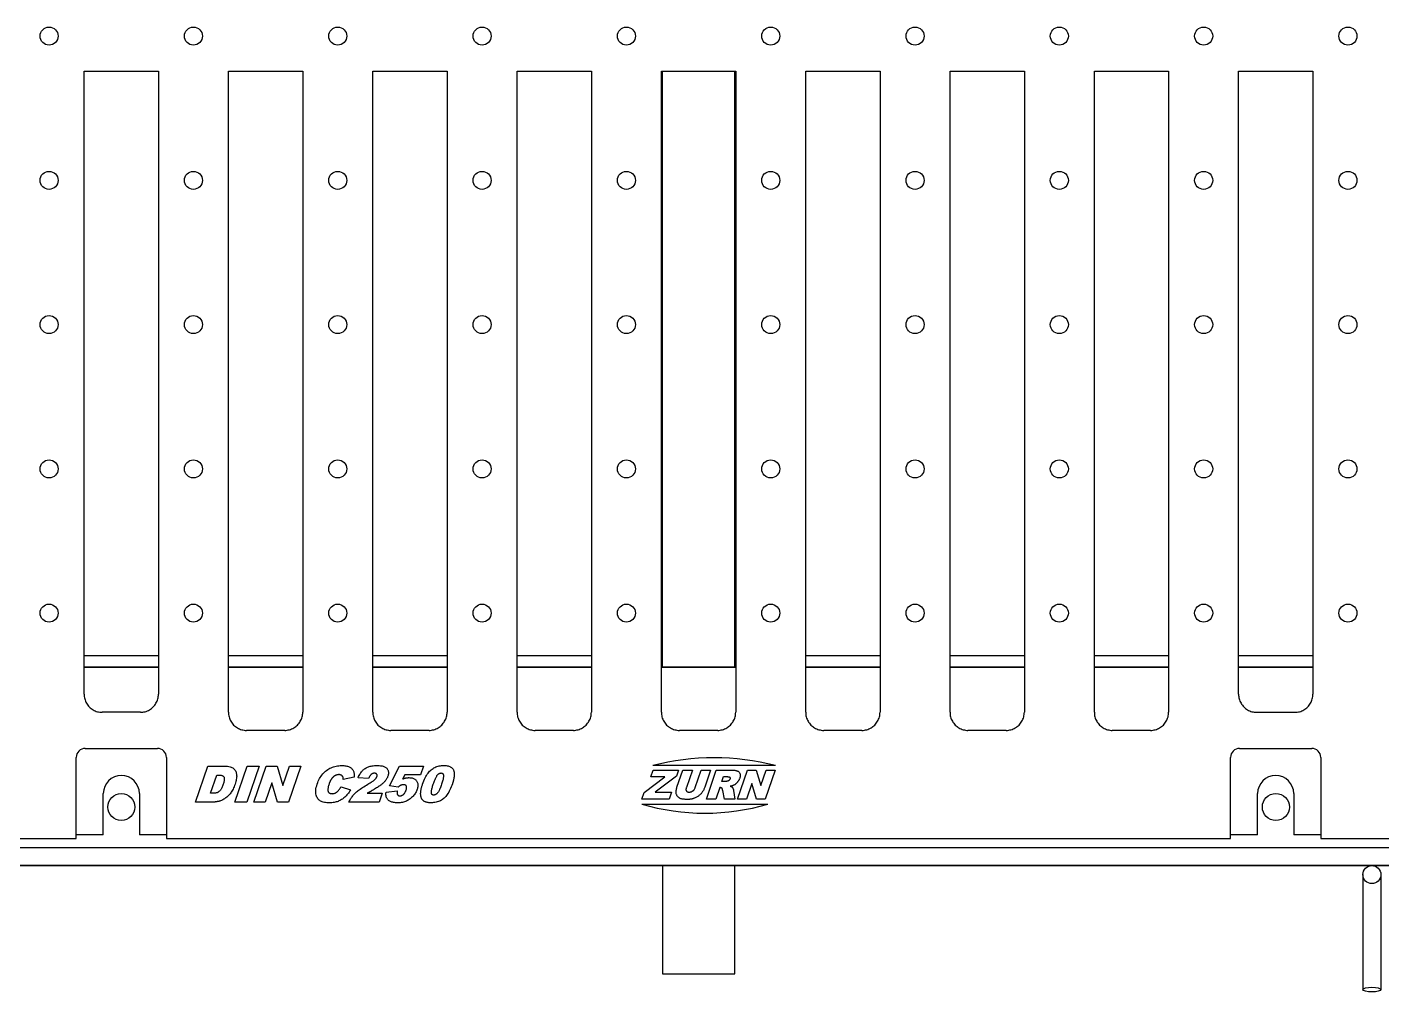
# Model space of a CAD drawing. Extents: x -50 to 148, y -1 to 62.
# Drawn here: x 102.59 to 121.37, y 35.37 to 48.75 of the extents above; entities that cross this region are included whole.
import ezdxf

# ---------------------------------------------------------------- set-up
doc = ezdxf.new("R2010")
doc.units = 0
doc.header["$LTSCALE"] = 0.015748
doc.header["$MEASUREMENT"] = 0
for name, color, linetype in [('BASE', 7, 'Continuous'), ('FRAME', 7, 'Continuous'), ('SIDEWALL', 7, 'Continuous')]:
    doc.layers.add(name, color=color, linetype=linetype)
doc.layers.add('Visible Edges(DANS)', color=7, linetype='Continuous', lineweight=25)

# ---------------------------------------------------------------- blocks, each defined once
blk = doc.blocks.new('18 grate')
at = {"layer": 'Visible Edges(DANS)'}
for p, q in [((18.675, 71.807), (19.705, 71.807)), ((18.675, 63.168), (18.675, 71.807)), ((19.705, 71.807), (19.705, 63.168)), ((20.675, 71.807), (21.705, 71.807)), ((20.675, 62.919), (20.675, 71.807)), ((21.705, 71.807), (21.705, 62.919)), ((22.675, 71.807), (23.705, 71.807)), ((22.675, 62.919), (22.675, 71.807)), ((23.705, 71.807), (23.705, 62.919)), ((24.675, 71.807), (25.705, 71.807)), ((24.675, 62.919), (24.675, 71.807)), ((25.705, 71.807), (25.705, 62.919)), ((26.675, 71.807), (27.705, 71.807)), ((26.675, 62.919), (26.675, 71.807)), ((27.705, 71.807), (27.705, 62.919)), ((28.675, 71.807), (29.705, 71.807)), ((28.675, 62.919), (28.675, 71.807)), ((29.705, 71.807), (29.705, 62.919)), ((30.675, 71.807), (31.705, 71.807)), ((30.675, 62.919), (30.675, 71.807)), ((31.705, 71.807), (31.705, 62.919)), ((32.675, 71.807), (33.705, 71.807)), ((32.675, 62.919), (32.675, 71.807)), ((33.705, 71.807), (33.705, 62.919)), ((34.675, 71.807), (35.705, 71.807)), ((34.675, 63.168), (34.675, 71.807)), ((35.705, 71.807), (35.705, 63.168)), ((19.455, 62.917), (18.924, 62.917)), ((34.924, 62.917), (35.455, 62.917)), ((21.455, 62.667), (20.924, 62.667)), ((23.455, 62.667), (22.924, 62.667)), ((25.455, 62.667), (24.924, 62.667)), ((27.455, 62.667), (26.924, 62.667)), ((29.455, 62.667), (28.924, 62.667)), ((31.455, 62.667), (30.924, 62.667)), ((33.455, 62.667), (32.924, 62.667)), ((18.691, 62.417), (19.691, 62.417)), ((34.688, 62.417), (35.688, 62.417)), ((18.566, 61.167), (18.566, 62.292)), ((19.816, 62.292), (19.816, 61.167)), ((20.22, 61.671), (20.39, 62.171)), ((20.39, 62.171), (20.621, 62.171)), ((20.764, 61.671), (20.934, 62.171)), ((21.099, 62.171), (20.929, 61.671)), ((20.934, 62.171), (21.099, 62.171)), ((21.029, 61.671), (21.199, 62.171)), ((21.199, 62.171), (21.35, 62.171)), ((21.35, 62.171), (21.431, 61.903)), ((21.431, 61.903), (21.522, 62.171)), ((21.678, 62.171), (21.508, 61.671)), ((21.522, 62.171), (21.678, 62.171)), ((22.907, 61.897), (23.044, 62.171)), ((23.044, 62.171), (23.377, 62.171)), ((23.377, 62.171), (23.336, 62.049)), ((28.254, 62.179), (26.556, 62.179)), ((34.563, 61.167), (34.563, 62.292)), ((35.813, 62.292), (35.813, 61.167)), ((20.427, 61.795), (20.513, 62.047)), ((20.513, 62.047), (20.543, 62.047)), ((22.419, 62.016), (22.264, 61.985)), ((22.616, 61.999), (22.471, 62.011)), ((23.118, 62.049), (23.087, 61.991)), ((23.336, 62.049), (23.118, 62.049)), ((26.435, 61.804), (26.725, 62.021)), ((26.53, 62.021), (26.562, 62.115)), ((26.725, 62.021), (26.53, 62.021)), ((26.562, 62.115), (26.913, 62.115)), ((26.884, 62.03), (26.591, 61.81)), ((26.913, 62.115), (26.884, 62.03)), ((26.891, 61.878), (26.972, 62.115)), ((26.972, 62.115), (27.104, 62.115)), ((27.104, 62.115), (27.021, 61.873)), ((27.143, 61.873), (27.225, 62.115)), ((27.225, 62.115), (27.356, 62.115)), ((27.356, 62.115), (27.275, 61.878)), ((27.299, 61.715), (27.436, 62.115)), ((27.436, 62.115), (27.642, 62.115)), ((27.514, 61.957), (27.537, 62.026)), ((27.537, 62.026), (27.585, 62.026)), ((27.73, 61.715), (27.867, 62.115)), ((27.867, 62.115), (27.988, 62.115)), ((27.988, 62.115), (28.052, 61.901)), ((28.052, 61.901), (28.125, 62.115)), ((28.25, 62.115), (28.114, 61.715)), ((28.125, 62.115), (28.25, 62.115)), ((18.941, 61.219), (18.941, 61.792)), ((19.441, 61.792), (19.441, 61.219)), ((20.457, 61.795), (20.427, 61.795)), ((21.275, 61.938), (21.184, 61.671)), ((21.355, 61.671), (21.275, 61.938)), ((22.235, 61.884), (22.365, 61.842)), ((22.596, 61.795), (22.807, 61.795)), ((22.807, 61.795), (22.764, 61.671)), ((22.859, 61.81), (23.015, 61.827)), ((23.025, 61.88), (22.907, 61.897)), ((26.404, 61.715), (26.435, 61.804)), ((26.591, 61.81), (26.817, 61.81)), ((26.817, 61.81), (26.785, 61.715)), ((27.485, 61.873), (27.431, 61.715)), ((27.49, 61.873), (27.485, 61.873)), ((27.559, 61.957), (27.514, 61.957)), ((27.549, 61.715), (27.525, 61.834)), ((27.675, 61.834), (27.694, 61.715)), ((27.928, 61.929), (27.855, 61.715)), ((27.991, 61.715), (27.928, 61.929)), ((34.938, 61.219), (34.938, 61.792)), ((35.438, 61.792), (35.438, 61.219)), ((20.451, 61.671), (20.22, 61.671)), ((20.929, 61.671), (20.764, 61.671)), ((21.184, 61.671), (21.029, 61.671)), ((21.508, 61.671), (21.355, 61.671)), ((22.764, 61.671), (22.345, 61.671)), ((26.403, 61.644), (28.152, 61.644)), ((26.785, 61.715), (26.404, 61.715)), ((27.431, 61.715), (27.299, 61.715)), ((27.694, 61.715), (27.549, 61.715)), ((27.855, 61.715), (27.73, 61.715)), ((28.114, 61.715), (27.991, 61.715)), ((18.941, 61.219), (18.566, 61.219)), ((19.816, 61.219), (19.441, 61.219)), ((34.938, 61.219), (34.563, 61.219)), ((35.813, 61.219), (35.438, 61.219)), ((17.221, 61.167), (18.29, 61.167)), ((18.29, 61.167), (18.566, 61.167)), ((19.816, 61.167), (20.092, 61.167)), ((20.092, 61.167), (34.288, 61.167)), ((34.288, 61.167), (34.563, 61.167)), ((35.813, 61.167), (36.089, 61.167)), ((36.089, 61.167), (37.158, 61.167))]:
    blk.add_line(p, q, dxfattribs=at)
at = {"layer": 'Visible Edges(DANS)', "flags": 128}
for points in [[(18.675, 63.168), (18.675, 63.152), (18.677, 63.135), (18.679, 63.119), (18.683, 63.103), (18.688, 63.088), (18.693, 63.072), (18.7, 63.057), (18.708, 63.043), (18.716, 63.029), (18.726, 63.016), (18.736, 63.003), (18.747, 62.991), (18.759, 62.979), (18.772, 62.969), (18.785, 62.959), (18.799, 62.951), (18.813, 62.943), (18.828, 62.936), (18.844, 62.93), (18.859, 62.925), (18.875, 62.922), (18.892, 62.919), (18.908, 62.917), (18.924, 62.917)], [(19.455, 62.917), (19.471, 62.917), (19.488, 62.919), (19.504, 62.922), (19.52, 62.925), (19.535, 62.93), (19.551, 62.936), (19.566, 62.943), (19.58, 62.951), (19.594, 62.959), (19.607, 62.969), (19.62, 62.979), (19.632, 62.991), (19.643, 63.003), (19.653, 63.015), (19.663, 63.029), (19.671, 63.043), (19.679, 63.057), (19.686, 63.072), (19.691, 63.087), (19.696, 63.103), (19.7, 63.119), (19.703, 63.135), (19.704, 63.152), (19.705, 63.168)], [(34.675, 63.168), (34.675, 63.152), (34.677, 63.135), (34.679, 63.119), (34.683, 63.103), (34.688, 63.088), (34.693, 63.072), (34.7, 63.057), (34.708, 63.043), (34.716, 63.029), (34.726, 63.016), (34.736, 63.003), (34.747, 62.991), (34.759, 62.979), (34.772, 62.969), (34.785, 62.959), (34.799, 62.951), (34.813, 62.943), (34.828, 62.936), (34.844, 62.93), (34.859, 62.925), (34.875, 62.922), (34.892, 62.919), (34.908, 62.917), (34.924, 62.917)], [(35.455, 62.917), (35.471, 62.917), (35.488, 62.919), (35.504, 62.922), (35.52, 62.925), (35.535, 62.93), (35.551, 62.936), (35.566, 62.943), (35.58, 62.951), (35.594, 62.959), (35.607, 62.969), (35.62, 62.979), (35.632, 62.991), (35.643, 63.003), (35.653, 63.015), (35.663, 63.029), (35.671, 63.043), (35.679, 63.057), (35.686, 63.072), (35.691, 63.087), (35.696, 63.103), (35.7, 63.119), (35.703, 63.135), (35.704, 63.152), (35.705, 63.168)], [(20.675, 62.919), (20.675, 62.902), (20.677, 62.886), (20.679, 62.87), (20.683, 62.854), (20.688, 62.838), (20.693, 62.823), (20.7, 62.808), (20.708, 62.793), (20.716, 62.779), (20.726, 62.766), (20.736, 62.753), (20.747, 62.741), (20.759, 62.73), (20.772, 62.719), (20.785, 62.71), (20.799, 62.701), (20.813, 62.693), (20.828, 62.686), (20.844, 62.68), (20.859, 62.675), (20.875, 62.672), (20.891, 62.669), (20.908, 62.667), (20.924, 62.667)], [(21.455, 62.667), (21.471, 62.667), (21.488, 62.669), (21.504, 62.672), (21.52, 62.675), (21.535, 62.68), (21.551, 62.686), (21.566, 62.693), (21.58, 62.701), (21.594, 62.709), (21.607, 62.719), (21.62, 62.73), (21.632, 62.741), (21.643, 62.753), (21.653, 62.766), (21.663, 62.779), (21.671, 62.793), (21.679, 62.807), (21.686, 62.822), (21.691, 62.838), (21.696, 62.854), (21.7, 62.87), (21.703, 62.886), (21.704, 62.902), (21.705, 62.919)], [(22.675, 62.919), (22.675, 62.902), (22.677, 62.886), (22.679, 62.87), (22.683, 62.854), (22.688, 62.838), (22.693, 62.823), (22.7, 62.808), (22.708, 62.793), (22.716, 62.779), (22.726, 62.766), (22.736, 62.753), (22.747, 62.741), (22.759, 62.73), (22.772, 62.719), (22.785, 62.71), (22.799, 62.701), (22.813, 62.693), (22.828, 62.686), (22.844, 62.68), (22.859, 62.675), (22.875, 62.672), (22.891, 62.669), (22.908, 62.667), (22.924, 62.667)], [(23.455, 62.667), (23.471, 62.667), (23.488, 62.669), (23.504, 62.672), (23.52, 62.675), (23.535, 62.68), (23.551, 62.686), (23.566, 62.693), (23.58, 62.701), (23.594, 62.709), (23.607, 62.719), (23.62, 62.73), (23.632, 62.741), (23.643, 62.753), (23.653, 62.766), (23.663, 62.779), (23.671, 62.793), (23.679, 62.807), (23.686, 62.822), (23.691, 62.838), (23.696, 62.854), (23.7, 62.87), (23.703, 62.886), (23.704, 62.902), (23.705, 62.919)], [(24.675, 62.919), (24.675, 62.902), (24.677, 62.886), (24.679, 62.87), (24.683, 62.854), (24.688, 62.838), (24.693, 62.823), (24.7, 62.808), (24.708, 62.793), (24.716, 62.779), (24.726, 62.766), (24.736, 62.753), (24.747, 62.741), (24.759, 62.73), (24.772, 62.719), (24.785, 62.71), (24.799, 62.701), (24.813, 62.693), (24.828, 62.686), (24.844, 62.68), (24.859, 62.675), (24.875, 62.672), (24.891, 62.669), (24.908, 62.667), (24.924, 62.667)], [(25.455, 62.667), (25.471, 62.667), (25.488, 62.669), (25.504, 62.672), (25.52, 62.675), (25.535, 62.68), (25.551, 62.686), (25.566, 62.693), (25.58, 62.701), (25.594, 62.709), (25.607, 62.719), (25.62, 62.73), (25.632, 62.741), (25.643, 62.753), (25.653, 62.766), (25.663, 62.779), (25.671, 62.793), (25.679, 62.807), (25.686, 62.822), (25.691, 62.838), (25.696, 62.854), (25.7, 62.87), (25.703, 62.886), (25.704, 62.902), (25.705, 62.919)], [(26.675, 62.919), (26.675, 62.902), (26.677, 62.886), (26.679, 62.87), (26.683, 62.854), (26.688, 62.838), (26.693, 62.823), (26.7, 62.808), (26.708, 62.793), (26.716, 62.779), (26.726, 62.766), (26.736, 62.753), (26.747, 62.741), (26.759, 62.73), (26.772, 62.719), (26.785, 62.71), (26.799, 62.701), (26.813, 62.693), (26.828, 62.686), (26.844, 62.68), (26.859, 62.675), (26.875, 62.672), (26.891, 62.669), (26.908, 62.667), (26.924, 62.667)], [(27.455, 62.667), (27.471, 62.667), (27.488, 62.669), (27.504, 62.672), (27.52, 62.675), (27.535, 62.68), (27.551, 62.686), (27.566, 62.693), (27.58, 62.701), (27.594, 62.709), (27.607, 62.719), (27.62, 62.73), (27.632, 62.741), (27.643, 62.753), (27.653, 62.766), (27.663, 62.779), (27.671, 62.793), (27.679, 62.807), (27.686, 62.822), (27.691, 62.838), (27.696, 62.854), (27.7, 62.87), (27.703, 62.886), (27.704, 62.902), (27.705, 62.919)], [(28.675, 62.919), (28.675, 62.902), (28.677, 62.886), (28.679, 62.87), (28.683, 62.854), (28.688, 62.838), (28.693, 62.823), (28.7, 62.808), (28.708, 62.793), (28.716, 62.779), (28.726, 62.766), (28.736, 62.753), (28.747, 62.741), (28.759, 62.73), (28.772, 62.719), (28.785, 62.71), (28.799, 62.701), (28.813, 62.693), (28.828, 62.686), (28.844, 62.68), (28.859, 62.675), (28.875, 62.672), (28.891, 62.669), (28.908, 62.667), (28.924, 62.667)], [(29.455, 62.667), (29.471, 62.667), (29.488, 62.669), (29.504, 62.672), (29.52, 62.675), (29.535, 62.68), (29.551, 62.686), (29.566, 62.693), (29.58, 62.701), (29.594, 62.709), (29.607, 62.719), (29.62, 62.73), (29.632, 62.741), (29.643, 62.753), (29.653, 62.766), (29.663, 62.779), (29.671, 62.793), (29.679, 62.807), (29.686, 62.822), (29.691, 62.838), (29.696, 62.854), (29.7, 62.87), (29.703, 62.886), (29.704, 62.902), (29.705, 62.919)], [(30.675, 62.919), (30.675, 62.902), (30.677, 62.886), (30.679, 62.87), (30.683, 62.854), (30.688, 62.838), (30.693, 62.823), (30.7, 62.808), (30.708, 62.793), (30.716, 62.779), (30.726, 62.766), (30.736, 62.753), (30.747, 62.741), (30.759, 62.73), (30.772, 62.719), (30.785, 62.71), (30.799, 62.701), (30.813, 62.693), (30.828, 62.686), (30.844, 62.68), (30.859, 62.675), (30.875, 62.672), (30.891, 62.669), (30.908, 62.667), (30.924, 62.667)], [(31.455, 62.667), (31.471, 62.667), (31.488, 62.669), (31.504, 62.672), (31.52, 62.675), (31.535, 62.68), (31.551, 62.686), (31.566, 62.693), (31.58, 62.701), (31.594, 62.709), (31.607, 62.719), (31.62, 62.73), (31.632, 62.741), (31.643, 62.753), (31.653, 62.766), (31.663, 62.779), (31.671, 62.793), (31.679, 62.807), (31.686, 62.822), (31.691, 62.838), (31.696, 62.854), (31.7, 62.87), (31.703, 62.886), (31.704, 62.902), (31.705, 62.919)], [(32.675, 62.919), (32.675, 62.902), (32.677, 62.886), (32.679, 62.87), (32.683, 62.854), (32.688, 62.838), (32.693, 62.823), (32.7, 62.808), (32.708, 62.793), (32.716, 62.779), (32.726, 62.766), (32.736, 62.753), (32.747, 62.741), (32.759, 62.73), (32.772, 62.719), (32.785, 62.71), (32.799, 62.701), (32.813, 62.693), (32.828, 62.686), (32.844, 62.68), (32.859, 62.675), (32.875, 62.672), (32.891, 62.669), (32.908, 62.667), (32.924, 62.667)], [(33.455, 62.667), (33.471, 62.667), (33.488, 62.669), (33.504, 62.672), (33.52, 62.675), (33.535, 62.68), (33.551, 62.686), (33.566, 62.693), (33.58, 62.701), (33.594, 62.709), (33.607, 62.719), (33.62, 62.73), (33.632, 62.741), (33.643, 62.753), (33.653, 62.766), (33.663, 62.779), (33.671, 62.793), (33.679, 62.807), (33.686, 62.822), (33.691, 62.838), (33.696, 62.854), (33.7, 62.87), (33.703, 62.886), (33.704, 62.902), (33.705, 62.919)], [(20.621, 62.171), (20.642, 62.171), (20.662, 62.169), (20.68, 62.166), (20.697, 62.163), (20.711, 62.158), (20.724, 62.152), (20.736, 62.146), (20.746, 62.138), (20.755, 62.13), (20.763, 62.121), (20.77, 62.11), (20.776, 62.099), (20.78, 62.087), (20.784, 62.075), (20.787, 62.062), (20.788, 62.048), (20.789, 62.034), (20.788, 62.019), (20.787, 62.003), (20.784, 61.988), (20.781, 61.972), (20.778, 61.956), (20.773, 61.94), (20.768, 61.923)], [(21.905, 61.922), (21.912, 61.943), (21.92, 61.962), (21.929, 61.981), (21.938, 61.998), (21.948, 62.015), (21.958, 62.032), (21.97, 62.047), (21.982, 62.062), (21.994, 62.075), (22.007, 62.089), (22.021, 62.101), (22.036, 62.112), (22.051, 62.123), (22.066, 62.133), (22.082, 62.142), (22.099, 62.149), (22.115, 62.156), (22.133, 62.162), (22.15, 62.168), (22.168, 62.172), (22.187, 62.175), (22.206, 62.177), (22.225, 62.179), (22.245, 62.179)], [(22.245, 62.179), (22.26, 62.179), (22.275, 62.178), (22.289, 62.177), (22.302, 62.175), (22.314, 62.172), (22.326, 62.17), (22.337, 62.166), (22.347, 62.162), (22.357, 62.157), (22.365, 62.152), (22.373, 62.147), (22.381, 62.141), (22.387, 62.134), (22.393, 62.126), (22.399, 62.118), (22.403, 62.11), (22.407, 62.1), (22.411, 62.09), (22.414, 62.079), (22.416, 62.068), (22.418, 62.056), (22.419, 62.043), (22.419, 62.03), (22.419, 62.016)], [(22.471, 62.011), (22.478, 62.027), (22.486, 62.042), (22.494, 62.056), (22.502, 62.068), (22.51, 62.08), (22.518, 62.091), (22.527, 62.101), (22.535, 62.11), (22.544, 62.118), (22.553, 62.126), (22.562, 62.133), (22.572, 62.14), (22.582, 62.146), (22.592, 62.151), (22.603, 62.157), (22.615, 62.161), (22.627, 62.165), (22.64, 62.169), (22.653, 62.172), (22.667, 62.175), (22.682, 62.177), (22.698, 62.178), (22.714, 62.179), (22.731, 62.179)], [(22.731, 62.179), (22.749, 62.179), (22.765, 62.178), (22.78, 62.177), (22.794, 62.175), (22.807, 62.173), (22.819, 62.17), (22.83, 62.166), (22.839, 62.162), (22.848, 62.158), (22.855, 62.153), (22.862, 62.147), (22.869, 62.141), (22.874, 62.134), (22.879, 62.126), (22.883, 62.119), (22.887, 62.11), (22.889, 62.101), (22.891, 62.092), (22.892, 62.082), (22.892, 62.073), (22.891, 62.063), (22.889, 62.052), (22.887, 62.042), (22.884, 62.031)], [(23.366, 61.923), (23.374, 61.946), (23.383, 61.968), (23.392, 61.989), (23.401, 62.008), (23.41, 62.026), (23.42, 62.043), (23.43, 62.059), (23.441, 62.074), (23.451, 62.088), (23.462, 62.1), (23.474, 62.112), (23.486, 62.122), (23.498, 62.131), (23.51, 62.139), (23.523, 62.147), (23.537, 62.154), (23.551, 62.16), (23.565, 62.165), (23.58, 62.169), (23.596, 62.173), (23.612, 62.176), (23.628, 62.178), (23.645, 62.179), (23.662, 62.179)], [(23.662, 62.179), (23.678, 62.179), (23.693, 62.178), (23.707, 62.176), (23.72, 62.174), (23.731, 62.17), (23.741, 62.167), (23.75, 62.162), (23.759, 62.157), (23.766, 62.152), (23.773, 62.146), (23.779, 62.14), (23.784, 62.134), (23.788, 62.127), (23.792, 62.12), (23.795, 62.113), (23.798, 62.106), (23.8, 62.098), (23.802, 62.091), (23.803, 62.084), (23.804, 62.076), (23.805, 62.067), (23.805, 62.058), (23.804, 62.049), (23.804, 62.04)], [(20.543, 62.047), (20.552, 62.047), (20.56, 62.046), (20.568, 62.045), (20.575, 62.044), (20.582, 62.042), (20.588, 62.04), (20.594, 62.038), (20.599, 62.035), (20.603, 62.032), (20.607, 62.029), (20.61, 62.025), (20.613, 62.021), (20.615, 62.016), (20.616, 62.011), (20.617, 62.005), (20.618, 61.998), (20.618, 61.99), (20.617, 61.982), (20.616, 61.974), (20.614, 61.964), (20.612, 61.954), (20.609, 61.943), (20.606, 61.932), (20.602, 61.92)], [(22.12, 62.015), (22.118, 62.013), (22.116, 62.01), (22.113, 62.007), (22.111, 62.005), (22.109, 62.002), (22.106, 61.999), (22.104, 61.995), (22.102, 61.992), (22.1, 61.989), (22.097, 61.985), (22.095, 61.982), (22.093, 61.978), (22.091, 61.974), (22.089, 61.97), (22.087, 61.966), (22.085, 61.962), (22.083, 61.957), (22.081, 61.953), (22.079, 61.948), (22.077, 61.943), (22.075, 61.939), (22.073, 61.934), (22.072, 61.929), (22.07, 61.923)], [(22.206, 62.053), (22.202, 62.053), (22.198, 62.052), (22.194, 62.052), (22.19, 62.052), (22.187, 62.051), (22.183, 62.05), (22.179, 62.05), (22.175, 62.049), (22.172, 62.047), (22.168, 62.046), (22.164, 62.045), (22.161, 62.043), (22.157, 62.042), (22.154, 62.04), (22.15, 62.038), (22.147, 62.036), (22.143, 62.034), (22.14, 62.032), (22.137, 62.029), (22.133, 62.027), (22.13, 62.024), (22.127, 62.021), (22.124, 62.018), (22.12, 62.015)], [(22.265, 62.017), (22.263, 62.02), (22.261, 62.023), (22.259, 62.026), (22.257, 62.028), (22.255, 62.031), (22.253, 62.033), (22.251, 62.035), (22.249, 62.037), (22.247, 62.039), (22.245, 62.041), (22.242, 62.043), (22.24, 62.044), (22.238, 62.046), (22.235, 62.047), (22.233, 62.048), (22.23, 62.049), (22.227, 62.05), (22.225, 62.051), (22.222, 62.051), (22.219, 62.052), (22.216, 62.052), (22.212, 62.053), (22.209, 62.053), (22.206, 62.053)], [(22.264, 61.985), (22.264, 61.987), (22.264, 61.989), (22.264, 61.991), (22.264, 61.993), (22.264, 61.995), (22.264, 61.996), (22.264, 61.998), (22.264, 62), (22.264, 62.001), (22.264, 62.003), (22.264, 62.004), (22.264, 62.006), (22.264, 62.007), (22.264, 62.008), (22.264, 62.009), (22.264, 62.011), (22.264, 62.012), (22.265, 62.013), (22.265, 62.014), (22.265, 62.014), (22.265, 62.015), (22.265, 62.016), (22.265, 62.016), (22.265, 62.017)], [(22.608, 61.921), (22.62, 61.928), (22.631, 61.935), (22.641, 61.941), (22.651, 61.948), (22.66, 61.953), (22.668, 61.959), (22.676, 61.964), (22.683, 61.969), (22.689, 61.974), (22.695, 61.978), (22.7, 61.982), (22.704, 61.986), (22.708, 61.99), (22.711, 61.993), (22.714, 61.997), (22.717, 62), (22.72, 62.004), (22.723, 62.007), (22.725, 62.01), (22.727, 62.014), (22.729, 62.017), (22.73, 62.02), (22.732, 62.023), (22.733, 62.026)], [(22.699, 62.073), (22.695, 62.073), (22.691, 62.072), (22.687, 62.072), (22.684, 62.071), (22.68, 62.07), (22.677, 62.069), (22.673, 62.068), (22.67, 62.066), (22.666, 62.065), (22.663, 62.063), (22.66, 62.061), (22.656, 62.058), (22.653, 62.056), (22.65, 62.053), (22.647, 62.049), (22.643, 62.046), (22.64, 62.041), (22.637, 62.037), (22.633, 62.031), (22.63, 62.026), (22.626, 62.02), (22.623, 62.013), (22.619, 62.007), (22.616, 61.999)], [(22.733, 62.026), (22.734, 62.03), (22.735, 62.033), (22.735, 62.036), (22.736, 62.038), (22.736, 62.041), (22.736, 62.044), (22.735, 62.047), (22.735, 62.049), (22.734, 62.052), (22.733, 62.054), (22.732, 62.057), (22.73, 62.059), (22.728, 62.061), (22.727, 62.063), (22.725, 62.065), (22.722, 62.067), (22.72, 62.068), (22.717, 62.069), (22.715, 62.07), (22.712, 62.071), (22.709, 62.072), (22.706, 62.072), (22.702, 62.073), (22.699, 62.073)], [(22.884, 62.031), (22.881, 62.023), (22.878, 62.015), (22.874, 62.008), (22.87, 62), (22.866, 61.993), (22.862, 61.986), (22.857, 61.978), (22.851, 61.971), (22.846, 61.964), (22.84, 61.957), (22.833, 61.95), (22.827, 61.943), (22.819, 61.935), (22.811, 61.928), (22.803, 61.921), (22.794, 61.914), (22.784, 61.906), (22.774, 61.899), (22.763, 61.891), (22.751, 61.883), (22.739, 61.876), (22.726, 61.868), (22.713, 61.86), (22.699, 61.851)], [(23.087, 61.991), (23.09, 61.993), (23.093, 61.994), (23.096, 61.996), (23.099, 61.997), (23.102, 61.998), (23.106, 62), (23.109, 62.001), (23.113, 62.002), (23.117, 62.003), (23.12, 62.004), (23.124, 62.005), (23.129, 62.006), (23.133, 62.007), (23.137, 62.008), (23.141, 62.009), (23.145, 62.009), (23.149, 62.01), (23.153, 62.01), (23.157, 62.011), (23.161, 62.011), (23.164, 62.011), (23.168, 62.012), (23.172, 62.012), (23.176, 62.012)], [(23.176, 62.012), (23.188, 62.011), (23.2, 62.01), (23.211, 62.009), (23.221, 62.007), (23.231, 62.004), (23.24, 62), (23.249, 61.996), (23.257, 61.991), (23.264, 61.986), (23.271, 61.98), (23.277, 61.973), (23.283, 61.965), (23.288, 61.958), (23.292, 61.949), (23.295, 61.941), (23.298, 61.932), (23.3, 61.923), (23.301, 61.913), (23.301, 61.904), (23.301, 61.894), (23.299, 61.883), (23.297, 61.872), (23.295, 61.861), (23.291, 61.85)], [(23.514, 61.923), (23.52, 61.938), (23.524, 61.952), (23.529, 61.965), (23.534, 61.977), (23.539, 61.988), (23.543, 61.999), (23.548, 62.008), (23.552, 62.017), (23.557, 62.025), (23.561, 62.033), (23.565, 62.039), (23.569, 62.045), (23.573, 62.05), (23.578, 62.054), (23.582, 62.058), (23.586, 62.062), (23.59, 62.065), (23.595, 62.068), (23.599, 62.07), (23.604, 62.072), (23.609, 62.074), (23.613, 62.075), (23.618, 62.075), (23.623, 62.076)], [(23.623, 62.076), (23.627, 62.075), (23.632, 62.075), (23.635, 62.074), (23.639, 62.072), (23.642, 62.07), (23.645, 62.068), (23.648, 62.065), (23.65, 62.062), (23.652, 62.058), (23.653, 62.054), (23.655, 62.05), (23.656, 62.045), (23.656, 62.039), (23.656, 62.033), (23.656, 62.025), (23.655, 62.017), (23.653, 62.008), (23.651, 61.998), (23.649, 61.987), (23.646, 61.975), (23.642, 61.963), (23.638, 61.949), (23.633, 61.935), (23.628, 61.919)], [(23.804, 62.04), (23.803, 62.035), (23.803, 62.031), (23.802, 62.026), (23.802, 62.021), (23.801, 62.017), (23.8, 62.012), (23.799, 62.007), (23.799, 62.002), (23.798, 61.998), (23.797, 61.993), (23.796, 61.988), (23.795, 61.983), (23.794, 61.979), (23.793, 61.974), (23.791, 61.969), (23.79, 61.964), (23.789, 61.959), (23.788, 61.954), (23.786, 61.95), (23.785, 61.945), (23.783, 61.94), (23.782, 61.935), (23.78, 61.93), (23.778, 61.925)], [(27.589, 61.962), (27.588, 61.962), (27.586, 61.962), (27.584, 61.961), (27.582, 61.961), (27.581, 61.96), (27.579, 61.96), (27.577, 61.96), (27.576, 61.96), (27.574, 61.959), (27.573, 61.959), (27.572, 61.959), (27.57, 61.959), (27.569, 61.958), (27.568, 61.958), (27.567, 61.958), (27.566, 61.958), (27.565, 61.958), (27.564, 61.958), (27.563, 61.958), (27.562, 61.957), (27.561, 61.957), (27.56, 61.957), (27.56, 61.957), (27.559, 61.957)], [(27.585, 62.026), (27.589, 62.026), (27.594, 62.025), (27.598, 62.025), (27.602, 62.025), (27.606, 62.024), (27.609, 62.024), (27.612, 62.023), (27.615, 62.022), (27.617, 62.021), (27.619, 62.02), (27.621, 62.018), (27.622, 62.017), (27.623, 62.016), (27.624, 62.014), (27.625, 62.012), (27.626, 62.01), (27.626, 62.009), (27.626, 62.007), (27.626, 62.004), (27.626, 62.002), (27.626, 62), (27.626, 61.997), (27.625, 61.995), (27.624, 61.992)], [(27.624, 61.992), (27.624, 61.99), (27.623, 61.988), (27.622, 61.987), (27.621, 61.985), (27.62, 61.983), (27.619, 61.982), (27.618, 61.98), (27.617, 61.979), (27.615, 61.977), (27.614, 61.976), (27.613, 61.974), (27.611, 61.973), (27.609, 61.971), (27.608, 61.97), (27.606, 61.969), (27.604, 61.968), (27.603, 61.967), (27.601, 61.966), (27.599, 61.965), (27.597, 61.964), (27.595, 61.964), (27.593, 61.963), (27.591, 61.963), (27.589, 61.962)], [(27.642, 62.115), (27.655, 62.115), (27.668, 62.115), (27.68, 62.114), (27.691, 62.113), (27.701, 62.111), (27.71, 62.11), (27.718, 62.108), (27.726, 62.105), (27.732, 62.102), (27.738, 62.099), (27.744, 62.095), (27.749, 62.091), (27.753, 62.086), (27.757, 62.08), (27.76, 62.074), (27.763, 62.068), (27.765, 62.061), (27.766, 62.053), (27.767, 62.046), (27.767, 62.038), (27.766, 62.029), (27.765, 62.021), (27.763, 62.011), (27.76, 62.002)], [(27.76, 62.002), (27.758, 61.996), (27.755, 61.991), (27.753, 61.986), (27.751, 61.98), (27.748, 61.975), (27.745, 61.97), (27.742, 61.965), (27.739, 61.961), (27.736, 61.956), (27.732, 61.952), (27.729, 61.947), (27.725, 61.943), (27.721, 61.939), (27.717, 61.935), (27.713, 61.931), (27.709, 61.928), (27.704, 61.924), (27.7, 61.921), (27.696, 61.918), (27.691, 61.914), (27.686, 61.911), (27.681, 61.908), (27.676, 61.906), (27.671, 61.903)], [(20.602, 61.92), (20.597, 61.906), (20.592, 61.893), (20.587, 61.882), (20.582, 61.871), (20.578, 61.861), (20.573, 61.853), (20.568, 61.845), (20.563, 61.838), (20.559, 61.832), (20.554, 61.827), (20.549, 61.822), (20.544, 61.818), (20.539, 61.814), (20.534, 61.81), (20.529, 61.807), (20.523, 61.804), (20.518, 61.802), (20.511, 61.8), (20.504, 61.799), (20.496, 61.797), (20.487, 61.796), (20.478, 61.796), (20.468, 61.795), (20.457, 61.795)], [(20.768, 61.923), (20.761, 61.904), (20.754, 61.886), (20.747, 61.868), (20.739, 61.852), (20.731, 61.838), (20.724, 61.824), (20.715, 61.811), (20.707, 61.799), (20.699, 61.789), (20.69, 61.778), (20.681, 61.768), (20.671, 61.759), (20.662, 61.749), (20.652, 61.741), (20.641, 61.733), (20.631, 61.725), (20.62, 61.717), (20.61, 61.711), (20.599, 61.705), (20.588, 61.7), (20.578, 61.695), (20.567, 61.691), (20.557, 61.687), (20.546, 61.684)], [(22.077, 61.663), (22.057, 61.663), (22.038, 61.664), (22.021, 61.666), (22.005, 61.669), (21.99, 61.672), (21.976, 61.676), (21.963, 61.681), (21.952, 61.687), (21.941, 61.693), (21.931, 61.701), (21.922, 61.71), (21.914, 61.72), (21.907, 61.731), (21.901, 61.743), (21.895, 61.756), (21.89, 61.77), (21.887, 61.786), (21.885, 61.802), (21.884, 61.82), (21.885, 61.838), (21.888, 61.858), (21.892, 61.878), (21.898, 61.9), (21.905, 61.922)], [(22.07, 61.923), (22.066, 61.911), (22.062, 61.899), (22.059, 61.887), (22.056, 61.877), (22.055, 61.867), (22.053, 61.857), (22.052, 61.849), (22.052, 61.841), (22.052, 61.834), (22.053, 61.828), (22.055, 61.822), (22.056, 61.817), (22.059, 61.813), (22.062, 61.809), (22.065, 61.805), (22.068, 61.802), (22.072, 61.799), (22.077, 61.796), (22.081, 61.794), (22.087, 61.792), (22.092, 61.791), (22.098, 61.79), (22.104, 61.79), (22.111, 61.789)], [(22.365, 61.842), (22.356, 61.827), (22.347, 61.812), (22.337, 61.798), (22.328, 61.785), (22.318, 61.773), (22.308, 61.761), (22.297, 61.75), (22.287, 61.74), (22.276, 61.731), (22.265, 61.722), (22.254, 61.714), (22.242, 61.707), (22.23, 61.7), (22.218, 61.693), (22.206, 61.688), (22.194, 61.683), (22.181, 61.678), (22.167, 61.674), (22.154, 61.671), (22.139, 61.668), (22.124, 61.666), (22.109, 61.664), (22.093, 61.663), (22.077, 61.663)], [(22.111, 61.789), (22.117, 61.79), (22.124, 61.79), (22.13, 61.791), (22.136, 61.792), (22.142, 61.793), (22.148, 61.795), (22.153, 61.797), (22.159, 61.799), (22.164, 61.802), (22.169, 61.805), (22.174, 61.808), (22.179, 61.812), (22.183, 61.816), (22.188, 61.82), (22.193, 61.825), (22.197, 61.83), (22.202, 61.835), (22.207, 61.841), (22.211, 61.847), (22.216, 61.854), (22.221, 61.861), (22.226, 61.868), (22.23, 61.876), (22.235, 61.884)], [(22.345, 61.671), (22.35, 61.683), (22.356, 61.694), (22.362, 61.705), (22.368, 61.716), (22.375, 61.726), (22.382, 61.737), (22.389, 61.747), (22.397, 61.757), (22.405, 61.767), (22.413, 61.776), (22.422, 61.786), (22.431, 61.795), (22.44, 61.804), (22.451, 61.813), (22.462, 61.823), (22.474, 61.833), (22.488, 61.843), (22.502, 61.853), (22.517, 61.864), (22.534, 61.875), (22.551, 61.886), (22.569, 61.897), (22.588, 61.909), (22.608, 61.921)], [(22.699, 61.851), (22.691, 61.847), (22.683, 61.842), (22.676, 61.838), (22.669, 61.835), (22.663, 61.831), (22.657, 61.827), (22.651, 61.824), (22.646, 61.821), (22.642, 61.819), (22.638, 61.816), (22.634, 61.814), (22.631, 61.812), (22.628, 61.81), (22.625, 61.808), (22.622, 61.807), (22.62, 61.805), (22.617, 61.804), (22.614, 61.802), (22.611, 61.801), (22.608, 61.8), (22.605, 61.798), (22.602, 61.797), (22.599, 61.796), (22.596, 61.795)], [(23.021, 61.663), (23.005, 61.663), (22.99, 61.664), (22.976, 61.665), (22.963, 61.667), (22.951, 61.67), (22.94, 61.672), (22.929, 61.676), (22.92, 61.68), (22.911, 61.684), (22.903, 61.689), (22.895, 61.695), (22.889, 61.701), (22.883, 61.707), (22.878, 61.714), (22.873, 61.721), (22.869, 61.728), (22.866, 61.735), (22.863, 61.743), (22.861, 61.752), (22.859, 61.761), (22.858, 61.772), (22.858, 61.784), (22.858, 61.796), (22.859, 61.81)], [(23.015, 61.827), (23.014, 61.821), (23.013, 61.815), (23.013, 61.809), (23.012, 61.804), (23.012, 61.799), (23.012, 61.795), (23.013, 61.791), (23.013, 61.787), (23.014, 61.783), (23.016, 61.78), (23.017, 61.777), (23.019, 61.774), (23.021, 61.772), (23.023, 61.769), (23.025, 61.767), (23.027, 61.766), (23.03, 61.764), (23.033, 61.763), (23.035, 61.761), (23.039, 61.761), (23.042, 61.76), (23.045, 61.759), (23.049, 61.759), (23.052, 61.759)], [(23.291, 61.85), (23.287, 61.838), (23.281, 61.826), (23.275, 61.814), (23.269, 61.802), (23.261, 61.79), (23.253, 61.779), (23.244, 61.767), (23.235, 61.756), (23.225, 61.745), (23.214, 61.735), (23.203, 61.725), (23.192, 61.716), (23.18, 61.708), (23.168, 61.7), (23.155, 61.693), (23.142, 61.687), (23.129, 61.681), (23.115, 61.676), (23.101, 61.672), (23.086, 61.669), (23.07, 61.666), (23.054, 61.664), (23.038, 61.663), (23.021, 61.663)], [(23.065, 61.905), (23.063, 61.905), (23.062, 61.904), (23.061, 61.904), (23.06, 61.903), (23.058, 61.902), (23.057, 61.901), (23.055, 61.901), (23.054, 61.9), (23.052, 61.899), (23.051, 61.898), (23.049, 61.897), (23.048, 61.896), (23.046, 61.895), (23.044, 61.894), (23.043, 61.892), (23.041, 61.891), (23.039, 61.89), (23.037, 61.888), (23.035, 61.887), (23.033, 61.886), (23.032, 61.884), (23.03, 61.883), (23.028, 61.881), (23.025, 61.88)], [(23.052, 61.759), (23.056, 61.759), (23.06, 61.759), (23.064, 61.76), (23.069, 61.761), (23.073, 61.762), (23.077, 61.764), (23.08, 61.765), (23.084, 61.767), (23.088, 61.77), (23.092, 61.772), (23.096, 61.775), (23.1, 61.778), (23.104, 61.782), (23.107, 61.785), (23.111, 61.789), (23.114, 61.793), (23.117, 61.798), (23.121, 61.803), (23.124, 61.808), (23.126, 61.813), (23.129, 61.819), (23.132, 61.825), (23.134, 61.831), (23.137, 61.838)], [(23.102, 61.914), (23.101, 61.914), (23.099, 61.914), (23.098, 61.914), (23.096, 61.914), (23.095, 61.914), (23.093, 61.914), (23.092, 61.914), (23.09, 61.913), (23.089, 61.913), (23.087, 61.913), (23.086, 61.912), (23.084, 61.912), (23.082, 61.912), (23.081, 61.911), (23.079, 61.911), (23.078, 61.91), (23.076, 61.91), (23.074, 61.909), (23.073, 61.909), (23.071, 61.908), (23.07, 61.907), (23.068, 61.907), (23.066, 61.906), (23.065, 61.905)], [(23.137, 61.838), (23.139, 61.844), (23.141, 61.85), (23.142, 61.856), (23.143, 61.862), (23.144, 61.867), (23.144, 61.873), (23.144, 61.877), (23.144, 61.882), (23.144, 61.886), (23.143, 61.89), (23.142, 61.893), (23.14, 61.896), (23.138, 61.899), (23.136, 61.902), (23.134, 61.904), (23.131, 61.906), (23.128, 61.908), (23.125, 61.91), (23.122, 61.911), (23.119, 61.912), (23.115, 61.913), (23.111, 61.914), (23.107, 61.914), (23.102, 61.914)], [(23.346, 61.74), (23.344, 61.745), (23.342, 61.751), (23.341, 61.756), (23.34, 61.762), (23.339, 61.768), (23.339, 61.775), (23.338, 61.782), (23.338, 61.788), (23.338, 61.796), (23.339, 61.803), (23.339, 61.81), (23.34, 61.818), (23.341, 61.826), (23.343, 61.834), (23.344, 61.843), (23.346, 61.851), (23.348, 61.86), (23.35, 61.868), (23.352, 61.877), (23.355, 61.886), (23.357, 61.895), (23.36, 61.904), (23.363, 61.914), (23.366, 61.923)], [(23.778, 61.925), (23.771, 61.903), (23.762, 61.882), (23.754, 61.862), (23.745, 61.843), (23.736, 61.825), (23.727, 61.808), (23.717, 61.792), (23.707, 61.777), (23.697, 61.763), (23.686, 61.75), (23.676, 61.738), (23.664, 61.727), (23.653, 61.716), (23.64, 61.707), (23.627, 61.699), (23.614, 61.691), (23.6, 61.685), (23.585, 61.679), (23.569, 61.674), (23.553, 61.67), (23.537, 61.667), (23.519, 61.665), (23.502, 61.663), (23.483, 61.663)], [(23.519, 61.769), (23.514, 61.769), (23.51, 61.77), (23.507, 61.771), (23.503, 61.772), (23.5, 61.774), (23.498, 61.777), (23.495, 61.779), (23.493, 61.783), (23.491, 61.786), (23.49, 61.791), (23.488, 61.795), (23.488, 61.8), (23.487, 61.806), (23.487, 61.812), (23.488, 61.82), (23.489, 61.828), (23.49, 61.837), (23.492, 61.846), (23.495, 61.857), (23.498, 61.869), (23.501, 61.881), (23.505, 61.894), (23.509, 61.908), (23.514, 61.923)], [(23.628, 61.919), (23.623, 61.903), (23.617, 61.889), (23.612, 61.875), (23.607, 61.863), (23.602, 61.852), (23.598, 61.841), (23.593, 61.832), (23.589, 61.824), (23.585, 61.817), (23.58, 61.81), (23.576, 61.804), (23.572, 61.799), (23.567, 61.793), (23.563, 61.789), (23.558, 61.785), (23.554, 61.782), (23.55, 61.779), (23.545, 61.776), (23.541, 61.774), (23.536, 61.772), (23.532, 61.771), (23.528, 61.77), (23.523, 61.769), (23.519, 61.769)], [(26.88, 61.811), (26.88, 61.814), (26.88, 61.817), (26.88, 61.82), (26.881, 61.823), (26.881, 61.826), (26.881, 61.829), (26.882, 61.832), (26.882, 61.835), (26.882, 61.838), (26.883, 61.841), (26.883, 61.844), (26.884, 61.847), (26.884, 61.849), (26.885, 61.852), (26.885, 61.855), (26.886, 61.858), (26.886, 61.86), (26.887, 61.863), (26.888, 61.866), (26.888, 61.868), (26.889, 61.871), (26.89, 61.873), (26.891, 61.876), (26.891, 61.878)], [(27.036, 61.709), (27.026, 61.709), (27.016, 61.709), (27.005, 61.71), (26.995, 61.711), (26.984, 61.712), (26.974, 61.713), (26.963, 61.714), (26.953, 61.716), (26.944, 61.719), (26.936, 61.722), (26.929, 61.725), (26.922, 61.729), (26.916, 61.734), (26.91, 61.739), (26.904, 61.744), (26.899, 61.75), (26.895, 61.757), (26.891, 61.764), (26.887, 61.772), (26.884, 61.779), (26.882, 61.787), (26.881, 61.795), (26.88, 61.803), (26.88, 61.811)], [(27.021, 61.873), (27.02, 61.868), (27.018, 61.863), (27.017, 61.859), (27.017, 61.855), (27.016, 61.851), (27.016, 61.847), (27.016, 61.843), (27.017, 61.839), (27.017, 61.836), (27.018, 61.833), (27.02, 61.83), (27.021, 61.827), (27.023, 61.824), (27.025, 61.822), (27.028, 61.82), (27.03, 61.818), (27.033, 61.816), (27.036, 61.815), (27.04, 61.814), (27.043, 61.813), (27.047, 61.812), (27.051, 61.811), (27.056, 61.811), (27.06, 61.811)], [(27.06, 61.811), (27.065, 61.811), (27.07, 61.811), (27.074, 61.812), (27.079, 61.813), (27.083, 61.814), (27.087, 61.815), (27.091, 61.816), (27.095, 61.818), (27.099, 61.82), (27.103, 61.822), (27.107, 61.824), (27.111, 61.827), (27.114, 61.83), (27.118, 61.833), (27.121, 61.836), (27.124, 61.839), (27.127, 61.843), (27.129, 61.846), (27.132, 61.85), (27.134, 61.854), (27.137, 61.859), (27.139, 61.863), (27.141, 61.868), (27.143, 61.873)], [(27.275, 61.878), (27.272, 61.87), (27.269, 61.861), (27.265, 61.852), (27.261, 61.844), (27.257, 61.835), (27.252, 61.827), (27.247, 61.819), (27.242, 61.811), (27.236, 61.803), (27.23, 61.796), (27.224, 61.788), (27.217, 61.781), (27.21, 61.775), (27.203, 61.768), (27.195, 61.762), (27.188, 61.756), (27.179, 61.75), (27.171, 61.745), (27.163, 61.74), (27.154, 61.735), (27.145, 61.731), (27.136, 61.728), (27.127, 61.725), (27.118, 61.722)], [(27.514, 61.864), (27.513, 61.865), (27.513, 61.866), (27.512, 61.866), (27.511, 61.867), (27.51, 61.867), (27.509, 61.868), (27.508, 61.869), (27.507, 61.869), (27.506, 61.87), (27.505, 61.87), (27.504, 61.87), (27.503, 61.871), (27.502, 61.871), (27.501, 61.871), (27.5, 61.872), (27.499, 61.872), (27.498, 61.872), (27.497, 61.872), (27.496, 61.873), (27.495, 61.873), (27.493, 61.873), (27.492, 61.873), (27.491, 61.873), (27.49, 61.873)], [(27.525, 61.834), (27.525, 61.836), (27.524, 61.838), (27.524, 61.84), (27.523, 61.842), (27.523, 61.844), (27.522, 61.845), (27.522, 61.847), (27.522, 61.848), (27.521, 61.85), (27.521, 61.851), (27.52, 61.853), (27.52, 61.854), (27.519, 61.855), (27.519, 61.856), (27.518, 61.857), (27.518, 61.858), (27.518, 61.859), (27.517, 61.86), (27.517, 61.861), (27.516, 61.862), (27.516, 61.863), (27.515, 61.863), (27.515, 61.864), (27.514, 61.864)], [(27.671, 61.903), (27.67, 61.902), (27.668, 61.902), (27.666, 61.901), (27.665, 61.9), (27.663, 61.899), (27.661, 61.899), (27.659, 61.898), (27.658, 61.897), (27.656, 61.897), (27.654, 61.896), (27.652, 61.896), (27.651, 61.895), (27.649, 61.895), (27.647, 61.894), (27.645, 61.894), (27.643, 61.893), (27.641, 61.893), (27.639, 61.893), (27.637, 61.892), (27.636, 61.892), (27.634, 61.892), (27.632, 61.892), (27.63, 61.891), (27.628, 61.891)], [(27.628, 61.891), (27.629, 61.891), (27.631, 61.891), (27.632, 61.891), (27.633, 61.891), (27.635, 61.891), (27.636, 61.89), (27.637, 61.89), (27.639, 61.89), (27.64, 61.89), (27.641, 61.889), (27.642, 61.889), (27.643, 61.889), (27.644, 61.888), (27.645, 61.888), (27.646, 61.887), (27.647, 61.887), (27.648, 61.886), (27.649, 61.886), (27.65, 61.885), (27.651, 61.885), (27.652, 61.884), (27.652, 61.884), (27.653, 61.883), (27.654, 61.883)], [(27.654, 61.883), (27.655, 61.882), (27.656, 61.88), (27.657, 61.879), (27.658, 61.878), (27.659, 61.876), (27.66, 61.874), (27.661, 61.873), (27.662, 61.871), (27.663, 61.868), (27.664, 61.866), (27.666, 61.864), (27.667, 61.861), (27.668, 61.858), (27.669, 61.856), (27.67, 61.853), (27.671, 61.851), (27.672, 61.848), (27.673, 61.846), (27.673, 61.844), (27.674, 61.842), (27.674, 61.84), (27.675, 61.838), (27.675, 61.836), (27.675, 61.834)], [(20.546, 61.684), (20.542, 61.683), (20.537, 61.682), (20.533, 61.681), (20.529, 61.68), (20.524, 61.679), (20.52, 61.679), (20.516, 61.678), (20.511, 61.677), (20.507, 61.676), (20.503, 61.676), (20.499, 61.675), (20.495, 61.674), (20.491, 61.674), (20.487, 61.673), (20.483, 61.673), (20.479, 61.673), (20.476, 61.672), (20.472, 61.672), (20.468, 61.672), (20.465, 61.671), (20.461, 61.671), (20.457, 61.671), (20.454, 61.671), (20.451, 61.671)], [(23.483, 61.663), (23.473, 61.663), (23.463, 61.664), (23.453, 61.664), (23.444, 61.665), (23.436, 61.666), (23.428, 61.668), (23.42, 61.67), (23.412, 61.672), (23.406, 61.674), (23.399, 61.677), (23.393, 61.68), (23.387, 61.683), (23.382, 61.687), (23.377, 61.69), (23.372, 61.694), (23.368, 61.699), (23.364, 61.703), (23.361, 61.707), (23.357, 61.712), (23.354, 61.717), (23.352, 61.723), (23.349, 61.728), (23.347, 61.734), (23.346, 61.74)], [(27.118, 61.722), (27.115, 61.721), (27.113, 61.72), (27.11, 61.719), (27.107, 61.718), (27.104, 61.717), (27.101, 61.716), (27.098, 61.715), (27.095, 61.715), (27.091, 61.714), (27.088, 61.713), (27.085, 61.713), (27.081, 61.712), (27.078, 61.712), (27.074, 61.711), (27.071, 61.711), (27.067, 61.71), (27.063, 61.71), (27.06, 61.71), (27.056, 61.709), (27.052, 61.709), (27.048, 61.709), (27.044, 61.709), (27.04, 61.709), (27.036, 61.709)]]:
    blk.add_lwpolyline(points, dxfattribs=at)
at = {"layer": 'Visible Edges(DANS)'}
for centre in [(18.19, 72.292), (20.19, 72.292), (22.19, 72.292), (24.19, 72.292), (26.19, 72.292), (28.19, 72.292), (30.19, 72.292), (32.19, 72.292), (34.19, 72.292), (36.19, 72.292), (18.19, 70.292), (20.19, 70.292), (22.19, 70.292), (24.19, 70.292), (26.19, 70.292), (28.19, 70.292), (30.19, 70.292), (32.19, 70.292), (34.19, 70.292), (36.19, 70.292), (18.19, 68.292), (20.19, 68.292), (22.19, 68.292), (24.19, 68.292), (26.19, 68.292), (28.19, 68.292), (30.19, 68.292), (32.19, 68.292), (34.19, 68.292), (36.19, 68.292), (18.19, 66.292), (20.19, 66.292), (22.19, 66.292), (24.19, 66.292), (26.19, 66.292), (28.19, 66.292), (30.19, 66.292), (32.19, 66.292), (34.19, 66.292), (36.19, 66.292), (18.19, 64.292), (20.19, 64.292), (22.19, 64.292), (24.19, 64.292), (26.19, 64.292), (28.19, 64.292), (30.19, 64.292), (32.19, 64.292), (34.19, 64.292), (36.19, 64.292)]:
    blk.add_circle(centre, 0.125, dxfattribs=at)
for centre, radius, start, end in [((18.691, 62.292), 0.125, 90, 180), ((19.691, 62.292), 0.125, 0, 90), ((34.688, 62.292), 0.125, 90, 180), ((35.688, 62.292), 0.125, 0, 90), ((27.405, 58.862), 3.424, 75.6386, 104.3614), ((19.191, 61.792), 0.25, 0, 180), ((35.188, 61.792), 0.25, 0, 180), ((27.277, 64.644), 3.125, 253.7437, 286.2563)]:
    blk.add_arc(centre, radius, start, end, dxfattribs=at)

msp = doc.modelspace()

# ---------------------------------------------------------------- linework, layer by layer
at = {"layer": 'BASE', "linetype": 'Continuous'}
for p, q in [((104.41324, 40.0334), (103.38324, 40.0334)), ((106.41324, 40.0334), (105.38324, 40.0334)), ((108.41324, 40.0334), (107.38324, 40.0334)), ((110.41324, 40.0334), (109.38324, 40.0334)), ((111.39944, 40.0334), (111.38324, 40.0334)), ((112.41324, 40.0334), (112.39944, 40.0334)), ((114.41324, 40.0334), (113.38324, 40.0334)), ((116.41324, 40.0334), (115.38324, 40.0334)), ((118.41324, 40.0334), (117.38324, 40.0334)), ((120.41324, 40.0334), (119.38324, 40.0334)), ((104.41324, 39.8734), (103.38324, 39.8734)), ((106.41324, 39.8734), (105.38324, 39.8734)), ((108.41324, 39.8734), (107.38324, 39.8734)), ((110.41324, 39.8734), (109.38324, 39.8734)), ((112.41324, 39.8734), (111.38324, 39.8734)), ((114.41324, 39.8734), (113.38324, 39.8734)), ((116.41324, 39.8734), (115.38324, 39.8734)), ((118.41324, 39.8734), (117.38324, 39.8734)), ((120.41324, 39.8734), (119.38324, 39.8734))]:
    msp.add_line(p, q, dxfattribs=at)
at = {"layer": 'FRAME'}
for p, q in [((111.39944, 39.8734), (111.39944, 48.1384)), ((112.39944, 39.8734), (112.39944, 48.1384)), ((103.38324, 39.8734), (104.41324, 39.8734)), ((105.38324, 39.8734), (106.41324, 39.8734)), ((107.38324, 39.8734), (108.41324, 39.8734)), ((109.38324, 39.8734), (110.41324, 39.8734)), ((111.38324, 39.8734), (112.41324, 39.8734)), ((113.38324, 39.8734), (114.41324, 39.8734)), ((115.38324, 39.8734), (116.41324, 39.8734)), ((117.38324, 39.8734), (118.41324, 39.8734)), ((119.38324, 39.8734), (120.41324, 39.8734)), ((61.89944, 37.3734), (141.89944, 37.3734)), ((61.89944, 37.1234), (141.89944, 37.1234)), ((111.39944, 37.1234), (111.39944, 35.6234)), ((112.39944, 35.6234), (112.39944, 37.1234)), ((121.10444, 36.9984), (121.10444, 35.40485)), ((121.35444, 36.9984), (121.35444, 35.40485)), ((111.39944, 35.6234), (112.39944, 35.6234))]:
    msp.add_line(p, q, dxfattribs=at)
for centre, radius in [((103.89944, 37.9354), 0.1875), ((103.89944, 37.9354), 0.1875), ((119.89944, 37.9354), 0.1875), ((121.22944, 36.9984), 0.125)]:
    msp.add_circle(centre, radius, dxfattribs=at)
msp.add_ellipse((121.22944, 35.40485), major_axis=(-0.125, 0), ratio=0.25881905, dxfattribs=at)
at = {"layer": 'SIDEWALL', "linetype": 'Continuous'}
for p, q in [((104.41324, 39.8734), (103.38324, 39.8734)), ((106.41324, 39.8734), (105.38324, 39.8734)), ((108.41324, 39.8734), (107.38324, 39.8734)), ((110.41324, 39.8734), (109.38324, 39.8734)), ((112.41324, 39.8734), (111.38324, 39.8734)), ((114.41324, 39.8734), (113.38324, 39.8734)), ((116.41324, 39.8734), (115.38324, 39.8734)), ((118.41324, 39.8734), (117.38324, 39.8734)), ((120.41324, 39.8734), (119.38324, 39.8734)), ((141.34247, 37.1234), (102.15247, 37.1234))]:
    msp.add_line(p, q, dxfattribs=at)

# ---------------------------------------------------------------- block references
msp.add_blockref('18 grate', (84.70861, -23.66843))

doc.saveas('drawing.dxf')
